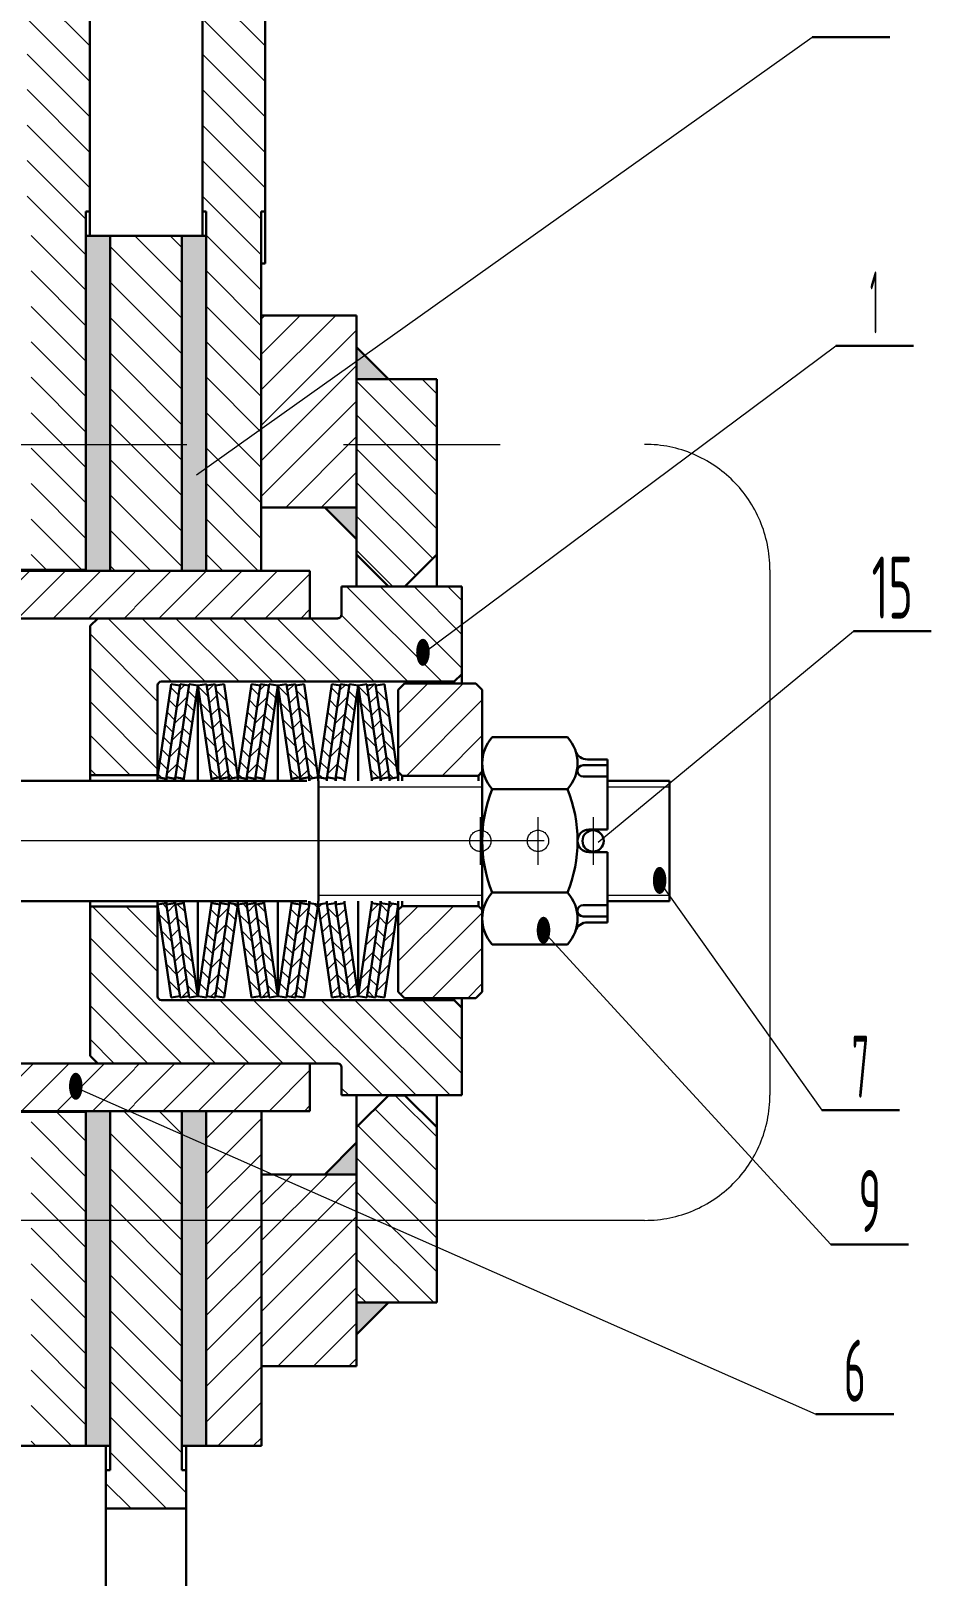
# Model space of a CAD drawing. Header units: millimetres. Extents: x 0 to 4200, y 0 to 2970.
# Drawn here: x 2392 to 2751, y 688 to 1304 of the extents above; entities that cross this region are included whole.
import ezdxf
from ezdxf.enums import TextEntityAlignment as Align

# ---------------------------------------------------------------- set-up
doc = ezdxf.new("R2010")
doc.units = ezdxf.units.MM
doc.header["$LTSCALE"] = 100
for name, pattern in [('F', [0.75, 0.5, -0.25]), ('G', [2, 1.25, -0.25, 0.25, -0.25]), ('K', [2.5, 1.25, -0.25, 0.25, -0.25, 0.25, -0.25])]:
    doc.linetypes.add(name, pattern=pattern)
doc.layers.get('0').update_dxf_attribs({"lineweight": 30})
for name, color, linetype, lineweight in [('01', 7, 'Continuous', 30), ('02', 1, 'Continuous', 13), ('04', 2, 'F', 13), ('05', 4, 'G', 13), ('07', 6, 'K', 13), ('11', 3, 'Continuous', 13)]:
    doc.layers.add(name, color=color, linetype=linetype, lineweight=lineweight)
doc.styles.get("Standard").update_dxf_attribs({"font": 'isocp', "width": 0.707, "bigfont": 'intecad.shx'})
pattern_1 = [(135, (-696.48, -285.123), (-7.071068, -7.071068), [])]
pattern_2 = [(45, (5257.906, 31.635), (7.071068, -7.071068), [])]
pattern_3 = [(225, (502.126, 1640.6468), (-2.828427, 2.828427), [])]
pattern_4 = [(315, (502.126, 1640.6468), (-2.828427, -2.828427), [])]
pattern_5 = [(45, (4478.978, 321.483), (2.828427, -2.828427), [])]
pattern_6 = [(135, (4478.978, 321.483), (2.828427, 2.828427), [])]
pattern_7 = [(315, (470.126, 1640.6468), (-2.828427, -2.828427), [])]
pattern_8 = [(225, (470.126, 1640.6468), (-2.828427, 2.828427), [])]
pattern_9 = [(45, (4446.978, 321.483), (2.828427, -2.828427), [])]
pattern_10 = [(135, (4446.978, 321.483), (2.828427, 2.828427), [])]
pattern_11 = [(225, (4510.978, 1640.6468), (2.828427, -2.828427), [])]
pattern_12 = [(315, (4510.978, 1640.6468), (2.828427, 2.828427), [])]
pattern_13 = [(135, (4510.978, 321.483), (2.828427, 2.828427), [])]
pattern_14 = [(45, (4510.978, 321.483), (2.828427, -2.828427), [])]
pattern_15 = [(45, (-2067.041, 321.483), (-7.071068, 7.071068), [])]

msp = doc.modelspace()

# ---------------------------------------------------------------- hatches: boundary and pattern name
at = {"layer": '01', "ltscale": 2.5}
h = msp.add_hatch(color=256, dxfattribs=at)
h.paths.add_polyline_path([(2413.93, 1139.21), (2423.63, 1139.21), (2423.63, 1222.36), (2413.93, 1222.36)])
h.paths.add_polyline_path([(2413.93, 1088.81), (2423.63, 1088.81), (2423.63, 1139.21), (2413.93, 1139.21)])
h = msp.add_hatch(color=256, dxfattribs=at)
h.paths.add_polyline_path([(2461.97, 1222.36), (2452.23, 1222.36), (2452.23, 1139.21), (2461.97, 1139.21)])
h.paths.add_polyline_path([(2461.97, 1139.21), (2452.23, 1139.21), (2452.23, 1088.81), (2461.97, 1088.81)])
h.paths.add_polyline_path([(2453.62, 1121.42), (2463.1, 1121.42), (2463.1, 1133.72), (2453.62, 1133.72)], flags=9)
for points in [[(2521.93, 1165.21), (2534.63, 1165.21), (2521.93, 1177.91)], [(2521.93, 1114.06), (2509.23, 1114.06), (2521.93, 1101.36)], [(2521.93, 848.06), (2509.23, 848.06), (2521.93, 860.76)], [(2534.63, 796.91), (2521.93, 796.91), (2521.93, 784.21)]]:
    msp.add_hatch(color=256, dxfattribs=at).paths.add_polyline_path(points)
h = msp.add_hatch(color=256, dxfattribs=at)
h.paths.add_polyline_path([(2423.63, 829.7), (2413.93, 829.7), (2413.93, 771.56), (2413.93, 739.76), (2423.63, 739.76)])
h.paths.add_polyline_path([(2423.63, 873.31), (2413.93, 873.31), (2413.93, 829.7), (2423.63, 829.7)])
h = msp.add_hatch(color=256, dxfattribs=at)
h.paths.add_polyline_path([(2461.97, 873.31), (2452.23, 873.31), (2452.23, 862.27), (2461.97, 857.58)])
h.paths.add_polyline_path([(2461.97, 857.58), (2452.23, 862.27), (2452.23, 829.7), (2461.97, 829.7)])
h.paths.add_polyline_path([(2461.97, 829.7), (2452.23, 829.7), (2452.23, 739.76), (2461.97, 739.76)])
at = {"layer": '02', "ltscale": 2.5}
h = msp.add_hatch(dxfattribs=at)
h.set_pattern_fill('_USER', color=256, scale=10, angle=135, style=0, pattern_type=0)
h.set_pattern_definition(pattern_1)
h.paths.add_polyline_path([(2390.5, 1232.02), (2392.07, 1232.02), (2392.07, 1089.14), (2413.93, 1089.14), (2413.93, 1232.02), (2415.5, 1232.02), (2415.5, 1590.79), (2390.5, 1590.79)])
h.paths.add_polyline_path([(2415.5, 1717.66), (2390.5, 1717.66), (2390.5, 1692.14), (2415.5, 1692.14)])
h = msp.add_hatch(dxfattribs=at)
h.set_pattern_fill('_USER', color=256, scale=10, angle=135, style=0, pattern_type=0)
h.set_pattern_definition([(135, (-626.48, -285.123), (-7.071068, -7.071068), [])])
h.paths.add_polyline_path([(2460.5, 1232.02), (2462.07, 1232.02), (2462.07, 1089.14), (2483.93, 1089.14), (2483.93, 1232.02), (2485.5, 1232.02), (2485.5, 1590.79), (2460.5, 1590.79)])
h.paths.add_polyline_path([(2485.5, 1717.66), (2460.5, 1717.66), (2460.5, 1692.14), (2485.5, 1692.14)])
h = msp.add_hatch(dxfattribs=at)
h.set_pattern_fill('_USER', color=256, scale=10, angle=135, style=0, pattern_type=0)
h.set_pattern_definition([(135, (-322.055, -24.336), (-7.071068, -7.071068), [])])
h.paths.add_polyline_path([(2452.23, 1222.36), (2423.63, 1222.36), (2423.63, 1089.14), (2452.23, 1089.14)])
h.paths.add_polyline_path([(2452.23, 872.99), (2423.63, 872.99), (2423.63, 730.06), (2421.93, 730.06), (2421.93, 714.76), (2453.93, 714.76), (2453.93, 730.06), (2452.23, 730.06)])
h.paths.add_polyline_path([(2453.93, 637.76), (2421.93, 637.76), (2421.93, 609.76), (2453.93, 609.76)])
h = msp.add_hatch(dxfattribs=at)
h.set_pattern_fill('_USER', color=256, scale=10, angle=135, style=0, pattern_type=0)
h.set_pattern_definition(pattern_2)
h.paths.add_polyline_path([(2483.93, 1114.06), (2521.93, 1114.06), (2521.93, 1190.56), (2483.93, 1190.56)])
at = {"layer": '02', "linetype": 'Continuous', "ltscale": 2.5}
h = msp.add_hatch(dxfattribs=at)
h.set_pattern_fill('LINE', color=1, scale=3, angle=45, style=0)
h.set_pattern_definition([(135, (3289.211, 329.776), (6.73519, 6.73519), [])])
h.paths.add_polyline_path([(2553.93, 1095.26), (2541.23, 1082.56), (2534.63, 1082.56), (2521.93, 1095.26), (2521.93, 1165.21), (2553.93, 1165.21)])
h.paths.add_polyline_path([(2553.93, 796.91), (2521.93, 796.91), (2521.93, 866.86), (2534.63, 879.56), (2541.23, 879.56), (2553.93, 866.86)])
at = {"layer": '02', "ltscale": 2.5}
h = msp.add_hatch(dxfattribs=at)
h.set_pattern_fill('_USER', color=256, scale=10, angle=45, style=0, pattern_type=0)
h.set_pattern_definition([(45, (-1131.91, -285.123), (-7.071068, 7.071068), [])])
h.paths.add_polyline_path([(2433.28, 1069.81), (2433.28, 1088.81), (2232.58, 1088.81), (2232.58, 1069.81)])
h.paths.add_polyline_path([(2433.28, 873.31), (2433.28, 892.31), (2232.58, 892.31), (2232.58, 873.31)])
h = msp.add_hatch(dxfattribs=at)
h.set_pattern_fill('_USER', color=256, scale=10, angle=45, style=0, pattern_type=0)
h.set_pattern_definition(pattern_15)
h.paths.add_polyline_path([(2503.32, 1069.81), (2503.32, 1088.81), (2433.28, 1088.81), (2433.28, 1069.81)])
at = {"layer": '02', "linetype": 'Continuous', "ltscale": 2.5}
h = msp.add_hatch(dxfattribs=at)
h.set_pattern_fill('LINE', color=1, scale=3, angle=45, style=0)
h.set_pattern_definition([(135, (2727.356, 657.548), (6.7352, 6.7352), [])])
h.paths.add_polyline_path([(2560.92, 917.56), (2563.96, 914.52), (2563.96, 879.59), (2515.96, 879.59), (2515.96, 890.79, 0.414214), (2514.43, 892.32), (2418.68, 892.32), (2415.63, 895.37), (2415.63, 954.88), (2442.55, 954.88), (2442.55, 919.09, 0.414214), (2444.08, 917.56)])
h.paths.add_polyline_path([(2515.96, 1071.34), (2515.96, 1082.54), (2563.96, 1082.54), (2563.96, 1047.61), (2560.92, 1044.56), (2444.08, 1044.56, 0.414214), (2442.55, 1043.04), (2442.55, 1007.25), (2415.63, 1007.25), (2415.63, 1066.76), (2418.68, 1069.81), (2514.43, 1069.81, 0.414214)])
at = {"layer": '02', "ltscale": 2.5}
h = msp.add_hatch(dxfattribs=at)
h.set_pattern_fill('_USER', color=256, scale=4, angle=45, style=0, pattern_type=0)
h.set_pattern_definition(pattern_10)
h.paths.add_polyline_path([(2451.48, 1042.99), (2448.03, 1043.57), (2442.55, 1006.44), (2446, 1005.86), (2446.09, 1006.44), (2446.09, 1006.44), (2446.09, 1006.44)])
h = msp.add_hatch(dxfattribs=at)
h.set_pattern_fill('_USER', color=256, scale=4, angle=135, style=0, pattern_type=0)
h.set_pattern_definition(pattern_9)
h.paths.add_polyline_path([(2455.01, 1042.99), (2451.56, 1043.57), (2446.09, 1006.44), (2449.54, 1005.86), (2449.63, 1006.44), (2449.63, 1006.44), (2449.63, 1006.44)])
h = msp.add_hatch(dxfattribs=at)
h.set_pattern_fill('_USER', color=256, scale=4, angle=45, style=0, pattern_type=0)
h.set_pattern_definition(pattern_10)
h.paths.add_polyline_path([(2458.55, 1042.99), (2455.1, 1043.57), (2449.63, 1006.44), (2453.08, 1005.86)])
h = msp.add_hatch(dxfattribs=at)
h.set_pattern_fill('_USER', color=256, scale=4, angle=45, style=0, pattern_type=0)
h.set_pattern_definition(pattern_10)
h.paths.add_polyline_path([(2458.55, 1042.99), (2462, 1043.57), (2467.48, 1006.44), (2464.03, 1005.86)])
h = msp.add_hatch(dxfattribs=at)
h.set_pattern_fill('_USER', color=256, scale=4, angle=135, style=0, pattern_type=0)
h.set_pattern_definition(pattern_9)
h.paths.add_polyline_path([(2462.09, 1042.99), (2465.54, 1043.57), (2471.01, 1006.44), (2467.56, 1005.86), (2467.48, 1006.44), (2467.48, 1006.44), (2467.48, 1006.44)])
h = msp.add_hatch(dxfattribs=at)
h.set_pattern_fill('_USER', color=256, scale=4, angle=45, style=0, pattern_type=0)
h.set_pattern_definition(pattern_10)
h.paths.add_polyline_path([(2465.63, 1042.99), (2469.08, 1043.57), (2474.55, 1006.44), (2471.1, 1005.86), (2471.02, 1006.44), (2471.02, 1006.44), (2471.01, 1006.44)])
h = msp.add_hatch(dxfattribs=at)
h.set_pattern_fill('_USER', color=256, scale=4, angle=45, style=0, pattern_type=0)
h.set_pattern_definition(pattern_6)
h.paths.add_polyline_path([(2483.48, 1042.99), (2480.03, 1043.57), (2474.55, 1006.44), (2478, 1005.86), (2478.09, 1006.44), (2478.09, 1006.44), (2478.09, 1006.44)])
h = msp.add_hatch(dxfattribs=at)
h.set_pattern_fill('_USER', color=256, scale=4, angle=135, style=0, pattern_type=0)
h.set_pattern_definition(pattern_5)
h.paths.add_polyline_path([(2487.01, 1042.99), (2483.56, 1043.57), (2478.09, 1006.44), (2481.54, 1005.86), (2481.63, 1006.44), (2481.63, 1006.44), (2481.63, 1006.44)])
h = msp.add_hatch(dxfattribs=at)
h.set_pattern_fill('_USER', color=256, scale=4, angle=45, style=0, pattern_type=0)
h.set_pattern_definition(pattern_6)
h.paths.add_polyline_path([(2490.55, 1042.99), (2487.1, 1043.57), (2481.63, 1006.44), (2485.08, 1005.86)])
h = msp.add_hatch(dxfattribs=at)
h.set_pattern_fill('_USER', color=256, scale=4, angle=45, style=0, pattern_type=0)
h.set_pattern_definition(pattern_6)
h.paths.add_polyline_path([(2490.55, 1042.99), (2494, 1043.57), (2499.48, 1006.44), (2496.03, 1005.86)])
h = msp.add_hatch(dxfattribs=at)
h.set_pattern_fill('_USER', color=256, scale=4, angle=135, style=0, pattern_type=0)
h.set_pattern_definition(pattern_5)
h.paths.add_polyline_path([(2494.09, 1042.99), (2497.54, 1043.57), (2503.01, 1006.44), (2499.56, 1005.86), (2499.48, 1006.44), (2499.48, 1006.44), (2499.48, 1006.44)])
h = msp.add_hatch(dxfattribs=at)
h.set_pattern_fill('_USER', color=256, scale=4, angle=45, style=0, pattern_type=0)
h.set_pattern_definition(pattern_6)
h.paths.add_polyline_path([(2497.63, 1042.99), (2501.08, 1043.57), (2506.55, 1006.44), (2503.1, 1005.86), (2503.02, 1006.44), (2503.02, 1006.44), (2503.01, 1006.44)])
h = msp.add_hatch(dxfattribs=at)
h.set_pattern_fill('_USER', color=256, scale=4, angle=45, style=0, pattern_type=0)
h.set_pattern_definition(pattern_13)
h.paths.add_polyline_path([(2515.48, 1042.99), (2512.03, 1043.57), (2506.55, 1006.44), (2510, 1005.86), (2510.09, 1006.44), (2510.09, 1006.44), (2510.09, 1006.44)])
h = msp.add_hatch(dxfattribs=at)
h.set_pattern_fill('_USER', color=256, scale=4, angle=135, style=0, pattern_type=0)
h.set_pattern_definition(pattern_14)
h.paths.add_polyline_path([(2519.01, 1042.99), (2515.56, 1043.57), (2510.09, 1006.44), (2513.54, 1005.86), (2513.63, 1006.44), (2513.63, 1006.44), (2513.63, 1006.44)])
h = msp.add_hatch(dxfattribs=at)
h.set_pattern_fill('_USER', color=256, scale=4, angle=45, style=0, pattern_type=0)
h.set_pattern_definition(pattern_13)
h.paths.add_polyline_path([(2522.55, 1042.99), (2519.1, 1043.57), (2513.63, 1006.44), (2517.08, 1005.86)])
h = msp.add_hatch(dxfattribs=at)
h.set_pattern_fill('_USER', color=256, scale=4, angle=45, style=0, pattern_type=0)
h.set_pattern_definition(pattern_13)
h.paths.add_polyline_path([(2522.55, 1042.99), (2526, 1043.57), (2531.48, 1006.44), (2528.03, 1005.86)])
h = msp.add_hatch(dxfattribs=at)
h.set_pattern_fill('_USER', color=256, scale=4, angle=135, style=0, pattern_type=0)
h.set_pattern_definition(pattern_14)
h.paths.add_polyline_path([(2526.09, 1042.99), (2529.54, 1043.57), (2535.01, 1006.44), (2531.56, 1005.86), (2531.48, 1006.44), (2531.48, 1006.44), (2531.48, 1006.44)])
h = msp.add_hatch(dxfattribs=at)
h.set_pattern_fill('_USER', color=256, scale=4, angle=45, style=0, pattern_type=0)
h.set_pattern_definition(pattern_13)
h.paths.add_polyline_path([(2529.63, 1042.99), (2533.08, 1043.57), (2538.55, 1006.44), (2535.1, 1005.86), (2535.02, 1006.44), (2535.02, 1006.44), (2535.01, 1006.44)])
h = msp.add_hatch(dxfattribs=at)
h.set_pattern_fill('_USER', color=256, scale=10, angle=45, style=0, pattern_type=0)
h.set_pattern_definition([(45, (14.905, 247.869), (-7.071068, 7.071068), [])])
h.paths.add_polyline_path([(2570.55, 1007.06), (2572.05, 1008.56), (2572.05, 1041.31), (2569.55, 1043.81), (2541.05, 1043.81), (2538.55, 1041.31), (2538.55, 1008.56), (2540.05, 1007.06)])
h.paths.add_polyline_path([(2572.05, 953.56), (2570.55, 955.06), (2540.05, 955.06), (2538.55, 953.56), (2538.55, 920.81), (2541.05, 918.31), (2569.55, 918.31), (2572.05, 920.81)])
h = msp.add_hatch(dxfattribs=at)
h.set_pattern_fill('_USER', color=256, scale=4, angle=45, style=0, pattern_type=0)
h.set_pattern_definition(pattern_7)
h.paths.add_polyline_path([(2451.48, 919.14), (2448.03, 918.56), (2442.55, 955.69), (2446, 956.26), (2446.09, 955.69), (2446.09, 955.69), (2446.09, 955.69)])
h = msp.add_hatch(dxfattribs=at)
h.set_pattern_fill('_USER', color=256, scale=4, angle=135, style=0, pattern_type=0)
h.set_pattern_definition(pattern_8)
h.paths.add_polyline_path([(2455.01, 919.14), (2451.56, 918.56), (2446.09, 955.69), (2449.54, 956.26), (2449.63, 955.69), (2449.63, 955.69), (2449.63, 955.69)])
h = msp.add_hatch(dxfattribs=at)
h.set_pattern_fill('_USER', color=256, scale=4, angle=45, style=0, pattern_type=0)
h.set_pattern_definition(pattern_7)
h.paths.add_polyline_path([(2458.55, 919.14), (2455.1, 918.56), (2449.63, 955.69), (2453.08, 956.26)])
h = msp.add_hatch(dxfattribs=at)
h.set_pattern_fill('_USER', color=256, scale=4, angle=45, style=0, pattern_type=0)
h.set_pattern_definition(pattern_7)
h.paths.add_polyline_path([(2458.55, 919.14), (2462, 918.56), (2467.48, 955.69), (2464.03, 956.26)])
h = msp.add_hatch(dxfattribs=at)
h.set_pattern_fill('_USER', color=256, scale=4, angle=135, style=0, pattern_type=0)
h.set_pattern_definition(pattern_8)
h.paths.add_polyline_path([(2462.09, 919.14), (2465.54, 918.56), (2471.01, 955.69), (2467.56, 956.26), (2467.48, 955.69), (2467.48, 955.69), (2467.48, 955.69)])
h = msp.add_hatch(dxfattribs=at)
h.set_pattern_fill('_USER', color=256, scale=4, angle=45, style=0, pattern_type=0)
h.set_pattern_definition(pattern_7)
h.paths.add_polyline_path([(2465.63, 919.14), (2469.08, 918.56), (2474.55, 955.69), (2471.1, 956.26), (2471.02, 955.69), (2471.02, 955.69), (2471.01, 955.69)])
h = msp.add_hatch(dxfattribs=at)
h.set_pattern_fill('_USER', color=256, scale=4, angle=45, style=0, pattern_type=0)
h.set_pattern_definition(pattern_4)
h.paths.add_polyline_path([(2483.48, 919.14), (2480.03, 918.56), (2474.55, 955.69), (2478, 956.26), (2478.09, 955.69), (2478.09, 955.69), (2478.09, 955.69)])
h = msp.add_hatch(dxfattribs=at)
h.set_pattern_fill('_USER', color=256, scale=4, angle=135, style=0, pattern_type=0)
h.set_pattern_definition(pattern_3)
h.paths.add_polyline_path([(2487.01, 919.14), (2483.56, 918.56), (2478.09, 955.69), (2481.54, 956.26), (2481.63, 955.69), (2481.63, 955.69), (2481.63, 955.69)])
h = msp.add_hatch(dxfattribs=at)
h.set_pattern_fill('_USER', color=256, scale=4, angle=45, style=0, pattern_type=0)
h.set_pattern_definition(pattern_4)
h.paths.add_polyline_path([(2490.55, 919.14), (2487.1, 918.56), (2481.63, 955.69), (2485.08, 956.26)])
h = msp.add_hatch(dxfattribs=at)
h.set_pattern_fill('_USER', color=256, scale=4, angle=45, style=0, pattern_type=0)
h.set_pattern_definition(pattern_4)
h.paths.add_polyline_path([(2490.55, 919.14), (2494, 918.56), (2499.48, 955.69), (2496.03, 956.26)])
h = msp.add_hatch(dxfattribs=at)
h.set_pattern_fill('_USER', color=256, scale=4, angle=135, style=0, pattern_type=0)
h.set_pattern_definition(pattern_3)
h.paths.add_polyline_path([(2494.09, 919.14), (2497.54, 918.56), (2503.01, 955.69), (2499.56, 956.26), (2499.48, 955.69), (2499.48, 955.69), (2499.48, 955.69)])
h = msp.add_hatch(dxfattribs=at)
h.set_pattern_fill('_USER', color=256, scale=4, angle=45, style=0, pattern_type=0)
h.set_pattern_definition(pattern_4)
h.paths.add_polyline_path([(2497.63, 919.14), (2501.08, 918.56), (2506.55, 955.69), (2503.1, 956.26), (2503.02, 955.69), (2503.02, 955.69), (2503.01, 955.69)])
h = msp.add_hatch(dxfattribs=at)
h.set_pattern_fill('_USER', color=256, scale=4, angle=45, style=0, pattern_type=0)
h.set_pattern_definition(pattern_11)
h.paths.add_polyline_path([(2515.48, 919.14), (2512.03, 918.56), (2506.55, 955.69), (2510, 956.26), (2510.09, 955.69), (2510.09, 955.69), (2510.09, 955.69)])
h = msp.add_hatch(dxfattribs=at)
h.set_pattern_fill('_USER', color=256, scale=4, angle=135, style=0, pattern_type=0)
h.set_pattern_definition(pattern_12)
h.paths.add_polyline_path([(2519.01, 919.14), (2515.56, 918.56), (2510.09, 955.69), (2513.54, 956.26), (2513.63, 955.69), (2513.63, 955.69), (2513.63, 955.69)])
h = msp.add_hatch(dxfattribs=at)
h.set_pattern_fill('_USER', color=256, scale=4, angle=45, style=0, pattern_type=0)
h.set_pattern_definition(pattern_11)
h.paths.add_polyline_path([(2522.55, 919.14), (2519.1, 918.56), (2513.63, 955.69), (2517.08, 956.26)])
h = msp.add_hatch(dxfattribs=at)
h.set_pattern_fill('_USER', color=256, scale=4, angle=45, style=0, pattern_type=0)
h.set_pattern_definition(pattern_11)
h.paths.add_polyline_path([(2522.55, 919.14), (2526, 918.56), (2531.48, 955.69), (2528.03, 956.26)])
h = msp.add_hatch(dxfattribs=at)
h.set_pattern_fill('_USER', color=256, scale=4, angle=135, style=0, pattern_type=0)
h.set_pattern_definition(pattern_12)
h.paths.add_polyline_path([(2526.09, 919.14), (2529.54, 918.56), (2535.01, 955.69), (2531.56, 956.26), (2531.48, 955.69), (2531.48, 955.69), (2531.48, 955.69)])
h = msp.add_hatch(dxfattribs=at)
h.set_pattern_fill('_USER', color=256, scale=4, angle=45, style=0, pattern_type=0)
h.set_pattern_definition(pattern_11)
h.paths.add_polyline_path([(2529.63, 919.14), (2533.08, 918.56), (2538.55, 955.69), (2535.1, 956.26), (2535.02, 955.69), (2535.02, 955.69), (2535.01, 955.69)])
h = msp.add_hatch(dxfattribs=at)
h.set_pattern_fill('_USER', color=256, scale=10, angle=45, style=0, pattern_type=0)
h.set_pattern_definition(pattern_15)
h.paths.add_polyline_path([(2503.32, 892.32), (2503.32, 873.31), (2433.28, 873.31), (2433.28, 892.32)])
h = msp.add_hatch(dxfattribs=at)
h.set_pattern_fill('_USER', color=256, scale=10, angle=135, style=0, pattern_type=0)
h.set_pattern_definition(pattern_1)
h.paths.add_polyline_path([(2413.93, 872.99), (2392.07, 872.99), (2392.07, 739.76), (2413.93, 739.76)])
h = msp.add_hatch(dxfattribs=at)
h.set_pattern_fill('_USER', color=256, scale=10, angle=45, style=0, pattern_type=0)
h.set_pattern_definition(pattern_15)
h.paths.add_polyline_path([(2461.97, 872.99), (2483.97, 872.99), (2483.97, 739.76), (2461.97, 739.76)])
h = msp.add_hatch(dxfattribs=at)
h.set_pattern_fill('_USER', color=256, scale=10, angle=135, style=0, pattern_type=0)
h.set_pattern_definition(pattern_2)
h.paths.add_polyline_path([(2483.93, 771.56), (2521.93, 771.56), (2521.93, 848.06), (2483.93, 848.06)])

# ---------------------------------------------------------------- linework, layer by layer
at = {"ltscale": 2.5}
for p, q in [((2703.63, 1301.58), (2734.63, 1301.58)), ((2713.03, 1178.45), (2744.03, 1178.45)), ((2720.1, 1064.72), (2751.1, 1064.72)), ((2707.49, 873.64), (2738.49, 873.64)), ((2711.13, 820.05), (2742.13, 820.05)), ((2705.18, 752.37), (2736.18, 752.37))]:
    msp.add_line(p, q, dxfattribs=at)
at = {"layer": '01', "color": 7, "linetype": 'Continuous', "ltscale": 2.5}
for p, q in [((2415.5, 1603.46), (2415.5, 1222.36)), ((2460.5, 1603.46), (2460.5, 1222.36)), ((2485.5, 1603.46), (2485.5, 1211.37)), ((2413.93, 1232.02), (2413.93, 1088.81)), ((2413.93, 1232.02), (2415.5, 1232.02)), ((2460.5, 1232.02), (2461.97, 1232.02)), ((2461.97, 1232.02), (2461.97, 1088.81)), ((2483.93, 1232.02), (2483.93, 1088.81)), ((2521.93, 1095.26), (2534.63, 1082.56)), ((2553.93, 1095.26), (2541.23, 1082.56)), ((2563.96, 1082.54), (2515.96, 1082.54)), ((2515.96, 1082.54), (2515.96, 1071.34)), ((2541.23, 1082.56), (2534.63, 1082.56)), ((2563.96, 1043.81), (2563.96, 1082.54)), ((2418.68, 1069.81), (2415.63, 1066.76)), ((2415.63, 1005.06), (2415.63, 1066.76)), ((2514.43, 1069.81), (2418.68, 1069.81)), ((2442.55, 1043.04), (2442.55, 1005.06)), ((2560.92, 1044.56), (2444.08, 1044.56)), ((2563.96, 1047.61), (2560.92, 1044.56)), ((2442.55, 1007.25), (2415.63, 1007.25)), ((2415.63, 895.37), (2415.63, 957.06)), ((2442.55, 957.06), (2442.55, 919.09)), ((2442.55, 954.88), (2415.63, 954.88)), ((2563.96, 879.59), (2563.96, 918.31)), ((2560.92, 917.56), (2444.08, 917.56)), ((2418.68, 892.32), (2415.63, 895.37)), ((2514.43, 892.32), (2418.68, 892.32)), ((2515.96, 879.59), (2515.96, 890.79)), ((2563.96, 879.59), (2515.96, 879.59)), ((2521.93, 866.86), (2534.63, 879.56)), ((2541.23, 879.56), (2534.63, 879.56)), ((2553.93, 866.86), (2541.23, 879.56)), ((2252, 872.99), (2413.93, 872.99)), ((2413.93, 873.31), (2413.93, 739.76)), ((2382.23, 739.76), (2423.63, 739.76)), ((2483.97, 739.76), (2452.27, 739.76))]:
    msp.add_line(p, q, dxfattribs=at)
at = {"layer": '01', "ltscale": 2.5}
for p, q in [((2483.93, 1232.02), (2485.5, 1232.02)), ((2413.93, 1222.36), (2461.97, 1222.36)), ((2423.63, 1088.81), (2423.63, 1222.36)), ((2452.23, 1088.81), (2452.23, 1222.36)), ((2483.93, 1211.37), (2485.5, 1211.37)), ((2413.93, 1190.56), (2413.93, 1088.81)), ((2521.93, 1190.56), (2483.93, 1190.56)), ((2521.93, 1190.56), (2521.93, 1082.54)), ((2521.93, 1177.91), (2534.63, 1165.21)), ((2521.93, 1082.54), (2521.93, 1165.21)), ((2553.93, 1165.21), (2521.93, 1165.21)), ((2553.93, 1165.21), (2553.93, 1082.54)), ((2521.93, 1114.06), (2483.93, 1114.06)), ((2521.93, 1101.36), (2509.23, 1114.06)), ((2232.58, 1088.81), (2503.32, 1088.81)), ((2252, 1089.14), (2413.93, 1089.14)), ((2503.32, 1088.81), (2503.32, 1069.81)), ((2534.63, 1082.56), (2534.63, 1082.54)), ((2541.23, 1082.56), (2541.23, 1082.54)), ((2232.58, 1069.81), (2433.28, 1069.81)), ((2448.03, 1043.57), (2442.55, 1006.44)), ((2451.56, 1043.57), (2446, 1005.86)), ((2448.03, 1043.57), (2451.48, 1042.99)), ((2455.1, 1043.57), (2449.54, 1005.86)), ((2451.56, 1043.57), (2455.02, 1042.99)), ((2458.55, 1042.99), (2453.08, 1005.86)), ((2455.1, 1043.57), (2458.55, 1042.99)), ((2462, 1043.57), (2458.55, 1042.99)), ((2458.55, 1042.99), (2464.03, 1005.86)), ((2458.55, 1042.99), (2458.55, 1005.06)), ((2462, 1043.57), (2467.56, 1005.86)), ((2465.54, 1043.57), (2462.09, 1042.99)), ((2465.54, 1043.57), (2471.1, 1005.86)), ((2469.08, 1043.57), (2465.63, 1042.99)), ((2469.08, 1043.57), (2474.55, 1006.44)), ((2480.03, 1043.57), (2474.55, 1006.44)), ((2483.56, 1043.57), (2478, 1005.86)), ((2480.03, 1043.57), (2483.48, 1042.99)), ((2487.1, 1043.57), (2481.54, 1005.86)), ((2483.56, 1043.57), (2487.02, 1042.99)), ((2490.55, 1042.99), (2485.08, 1005.86)), ((2487.1, 1043.57), (2490.55, 1042.99)), ((2494, 1043.57), (2490.55, 1042.99)), ((2490.55, 1042.99), (2496.03, 1005.86)), ((2490.55, 1042.99), (2490.55, 1005.06)), ((2494, 1043.57), (2499.56, 1005.86)), ((2497.54, 1043.57), (2494.09, 1042.99)), ((2497.54, 1043.57), (2503.1, 1005.86)), ((2501.08, 1043.57), (2497.63, 1042.99)), ((2501.08, 1043.57), (2506.55, 1006.44)), ((2512.03, 1043.57), (2506.55, 1006.44)), ((2515.56, 1043.57), (2510, 1005.86)), ((2512.03, 1043.57), (2515.48, 1042.99)), ((2519.1, 1043.57), (2513.54, 1005.86)), ((2515.56, 1043.57), (2519.02, 1042.99)), ((2522.55, 1042.99), (2517.08, 1005.86)), ((2519.1, 1043.57), (2522.55, 1042.99)), ((2526, 1043.57), (2522.55, 1042.99)), ((2522.55, 1042.99), (2528.03, 1005.86)), ((2522.55, 1042.99), (2522.55, 1005.06)), ((2526, 1043.57), (2531.56, 1005.86)), ((2529.54, 1043.57), (2526.09, 1042.99)), ((2529.54, 1043.57), (2535.1, 1005.86)), ((2533.08, 1043.57), (2529.63, 1042.99)), ((2533.08, 1043.57), (2538.55, 1006.44)), ((2541.05, 1043.81), (2538.55, 1041.31)), ((2569.55, 1043.81), (2541.05, 1043.81)), ((2560.92, 1043.81), (2560.92, 1044.56)), ((2569.55, 1043.81), (2572.05, 1041.31)), ((2538.55, 1041.31), (2538.55, 1005.06)), ((2572.05, 1041.31), (2572.05, 920.81)), ((2606.07, 1022.36), (2576.04, 1022.36)), ((2612.3, 1011.19), (2622.05, 1011.19)), ((2613.98, 1013.56), (2622.05, 1013.56)), ((2622.05, 1013.56), (2622.05, 985.56)), ((2163.8, 1005.06), (2502.05, 1005.06)), ((2442.55, 1006.44), (2442.55, 1005.06)), ((2446, 1005.86), (2442.55, 1006.44)), ((2446, 1005.86), (2446, 1005.06)), ((2446.09, 1006.44), (2446.09, 1005.06)), ((2449.54, 1005.86), (2446.09, 1006.44)), ((2449.54, 1005.86), (2449.54, 1005.06)), ((2453.08, 1005.86), (2449.63, 1006.44)), ((2449.63, 1006.44), (2449.63, 1005.06)), ((2453.08, 1005.86), (2453.08, 1005.06)), ((2464.03, 1005.86), (2467.48, 1006.44)), ((2464.03, 1005.86), (2464.03, 1005.06)), ((2467.48, 1006.44), (2467.48, 1005.06)), ((2467.56, 1005.86), (2471.02, 1006.44)), ((2467.56, 1005.86), (2467.56, 1005.06)), ((2471.02, 1006.44), (2471.02, 1005.06)), ((2471.1, 1005.86), (2474.55, 1006.44)), ((2471.1, 1005.86), (2471.1, 1005.06)), ((2474.55, 1006.44), (2474.55, 1005.06)), ((2478, 1005.86), (2474.55, 1006.44)), ((2474.55, 1006.44), (2474.55, 1005.06)), ((2478, 1005.86), (2478, 1005.06)), ((2478.09, 1006.44), (2478.09, 1005.06)), ((2481.54, 1005.86), (2478.09, 1006.44)), ((2481.54, 1005.86), (2481.54, 1005.06)), ((2485.08, 1005.86), (2481.63, 1006.44)), ((2481.63, 1006.44), (2481.63, 1005.06)), ((2485.08, 1005.86), (2485.08, 1005.06)), ((2496.03, 1005.86), (2499.48, 1006.44)), ((2496.03, 1005.86), (2496.03, 1005.06)), ((2499.48, 1006.44), (2499.48, 1005.06)), ((2499.56, 1005.86), (2503.02, 1006.44)), ((2499.56, 1005.86), (2499.56, 1005.06)), ((2503.02, 1006.44), (2503.02, 1005.06)), ((2503.1, 1005.86), (2506.55, 1006.44)), ((2503.1, 1005.86), (2503.1, 1005.06)), ((2506.55, 1006.44), (2506.55, 1005.06)), ((2510, 1005.86), (2506.55, 1006.44)), ((2506.55, 1006.44), (2506.55, 1005.06)), ((2506.79, 957.06), (2506.79, 1005.06)), ((2510, 1005.86), (2510, 1005.06)), ((2510.09, 1006.44), (2510.09, 1005.06)), ((2513.54, 1005.86), (2510.09, 1006.44)), ((2513.54, 1005.86), (2513.54, 1005.06)), ((2517.08, 1005.86), (2513.63, 1006.44)), ((2513.63, 1006.44), (2513.63, 1005.06)), ((2517.08, 1005.86), (2517.08, 1005.06)), ((2528.03, 1005.86), (2531.48, 1006.44)), ((2528.03, 1005.86), (2528.03, 1005.06)), ((2531.48, 1006.44), (2531.48, 1005.06)), ((2531.56, 1005.86), (2535.02, 1006.44)), ((2531.56, 1005.86), (2531.56, 1005.06)), ((2535.02, 1006.44), (2535.02, 1005.06)), ((2535.1, 1005.86), (2538.55, 1006.44)), ((2535.1, 1005.86), (2535.1, 1005.06)), ((2540.05, 1007.06), (2538.55, 1008.56)), ((2538.55, 1006.44), (2538.55, 1005.06)), ((2570.55, 1007.06), (2540.05, 1007.06)), ((2540.05, 1007.06), (2540.05, 1005.06)), ((2570.55, 1007.06), (2572.05, 1008.56)), ((2570.55, 1005.06), (2570.55, 1007.06)), ((2612.3, 1006.69), (2622.05, 1006.69)), ((2622.05, 1005.06), (2646.79, 1005.06)), ((2646.79, 1005.06), (2646.79, 957.06)), ((2576.04, 1001.71), (2606.07, 1001.71)), ((2506.79, 957.06), (2506.79, 981.06)), ((2622.05, 985.56), (2614.55, 985.56)), ((2622.05, 976.56), (2614.55, 976.56)), ((2622.05, 976.56), (2622.05, 948.56)), ((2163.8, 957.06), (2502.05, 957.06)), ((2442.55, 955.69), (2442.55, 957.06)), ((2446, 956.26), (2442.55, 955.69)), ((2448.03, 918.56), (2442.55, 955.69)), ((2446, 956.26), (2446, 957.06)), ((2451.56, 918.56), (2446, 956.26)), ((2446.09, 955.69), (2446.09, 957.06)), ((2449.54, 956.26), (2446.09, 955.69)), ((2449.54, 956.26), (2449.54, 957.06)), ((2455.1, 918.56), (2449.54, 956.26)), ((2449.63, 955.69), (2449.63, 957.06)), ((2453.08, 956.26), (2449.63, 955.69)), ((2453.08, 956.26), (2453.08, 957.06)), ((2458.55, 919.14), (2453.08, 956.26)), ((2458.55, 919.14), (2458.55, 957.06)), ((2458.55, 919.14), (2464.03, 956.26)), ((2462, 918.56), (2467.56, 956.26)), ((2464.03, 956.26), (2464.03, 957.06)), ((2464.03, 956.26), (2467.48, 955.69)), ((2465.54, 918.56), (2471.1, 956.26)), ((2467.48, 955.69), (2467.48, 957.06)), ((2467.56, 956.26), (2467.56, 957.06)), ((2467.56, 956.26), (2471.02, 955.69)), ((2469.08, 918.56), (2474.55, 955.69)), ((2471.02, 955.69), (2471.02, 957.06)), ((2471.1, 956.26), (2471.1, 957.06)), ((2471.1, 956.26), (2474.55, 955.69)), ((2474.55, 955.69), (2474.55, 957.06)), ((2474.55, 955.69), (2474.55, 957.06)), ((2478, 956.26), (2474.55, 955.69)), ((2480.03, 918.56), (2474.55, 955.69)), ((2478, 956.26), (2478, 957.06)), ((2483.56, 918.56), (2478, 956.26)), ((2478.09, 955.69), (2478.09, 957.06)), ((2481.54, 956.26), (2478.09, 955.69)), ((2481.54, 956.26), (2481.54, 957.06)), ((2487.1, 918.56), (2481.54, 956.26)), ((2481.63, 955.69), (2481.63, 957.06)), ((2485.08, 956.26), (2481.63, 955.69)), ((2485.08, 956.26), (2485.08, 957.06)), ((2490.55, 919.14), (2485.08, 956.26)), ((2490.55, 919.14), (2490.55, 957.06)), ((2490.55, 919.14), (2496.03, 956.26)), ((2494, 918.56), (2499.56, 956.26)), ((2496.03, 956.26), (2496.03, 957.06)), ((2496.03, 956.26), (2499.48, 955.69)), ((2497.54, 918.56), (2503.1, 956.26)), ((2499.48, 955.69), (2499.48, 957.06)), ((2499.56, 956.26), (2499.56, 957.06)), ((2499.56, 956.26), (2503.02, 955.69)), ((2501.08, 918.56), (2506.55, 955.69)), ((2503.02, 955.69), (2503.02, 957.06)), ((2503.1, 956.26), (2503.1, 957.06)), ((2503.1, 956.26), (2506.55, 955.69)), ((2506.55, 955.69), (2506.55, 957.06)), ((2506.55, 955.69), (2506.55, 957.06)), ((2510, 956.26), (2506.55, 955.69)), ((2512.03, 918.56), (2506.55, 955.69)), ((2510, 956.26), (2510, 957.06)), ((2515.56, 918.56), (2510, 956.26)), ((2510.09, 955.69), (2510.09, 957.06)), ((2513.54, 956.26), (2510.09, 955.69)), ((2513.54, 956.26), (2513.54, 957.06)), ((2519.1, 918.56), (2513.54, 956.26)), ((2513.63, 955.69), (2513.63, 957.06)), ((2517.08, 956.26), (2513.63, 955.69)), ((2517.08, 956.26), (2517.08, 957.06)), ((2522.55, 919.14), (2517.08, 956.26)), ((2522.55, 919.14), (2522.55, 957.06)), ((2522.55, 919.14), (2528.03, 956.26)), ((2526, 918.56), (2531.56, 956.26)), ((2528.03, 956.26), (2528.03, 957.06)), ((2528.03, 956.26), (2531.48, 955.69)), ((2529.54, 918.56), (2535.1, 956.26)), ((2531.48, 955.69), (2531.48, 957.06)), ((2531.56, 956.26), (2531.56, 957.06)), ((2531.56, 956.26), (2535.02, 955.69)), ((2533.08, 918.56), (2538.55, 955.69)), ((2535.02, 955.69), (2535.02, 957.06)), ((2535.1, 956.26), (2535.1, 957.06)), ((2535.1, 956.26), (2538.55, 955.69)), ((2538.55, 957.06), (2538.55, 920.81)), ((2538.55, 955.69), (2538.55, 957.06)), ((2540.05, 957.06), (2540.05, 955.06)), ((2570.55, 955.06), (2570.55, 957.06)), ((2576.04, 960.41), (2606.07, 960.41)), ((2612.3, 955.44), (2622.05, 955.44)), ((2622.05, 957.06), (2646.79, 957.06)), ((2540.05, 955.06), (2538.55, 953.56)), ((2570.55, 955.06), (2540.05, 955.06)), ((2570.55, 955.06), (2572.05, 953.56)), ((2612.3, 950.94), (2622.05, 950.94)), ((2613.98, 948.56), (2622.05, 948.56)), ((2606.07, 939.76), (2576.04, 939.76)), ((2448.03, 918.56), (2451.48, 919.14)), ((2451.56, 918.56), (2455.02, 919.14)), ((2455.1, 918.56), (2458.55, 919.14)), ((2462, 918.56), (2458.55, 919.14)), ((2465.54, 918.56), (2462.09, 919.14)), ((2469.08, 918.56), (2465.63, 919.14)), ((2480.03, 918.56), (2483.48, 919.14)), ((2483.56, 918.56), (2487.02, 919.14)), ((2487.1, 918.56), (2490.55, 919.14)), ((2494, 918.56), (2490.55, 919.14)), ((2497.54, 918.56), (2494.09, 919.14)), ((2501.08, 918.56), (2497.63, 919.14)), ((2512.03, 918.56), (2515.48, 919.14)), ((2515.56, 918.56), (2519.02, 919.14)), ((2519.1, 918.56), (2522.55, 919.14)), ((2526, 918.56), (2522.55, 919.14)), ((2529.54, 918.56), (2526.09, 919.14)), ((2533.08, 918.56), (2529.63, 919.14)), ((2541.05, 918.31), (2538.55, 920.81)), ((2569.55, 918.31), (2541.05, 918.31)), ((2560.92, 917.56), (2560.92, 918.31)), ((2569.55, 918.31), (2572.05, 920.81)), ((2563.96, 914.52), (2560.92, 917.56)), ((2232.58, 892.31), (2433.28, 892.31)), ((2503.32, 873.31), (2503.32, 892.31)), ((2521.93, 796.91), (2521.93, 879.59)), ((2521.93, 879.59), (2521.93, 771.56)), ((2534.63, 879.56), (2534.63, 879.59)), ((2553.93, 879.59), (2553.93, 796.91)), ((2232.58, 873.31), (2503.32, 873.31)), ((2413.93, 873.31), (2413.93, 771.56)), ((2423.63, 873.31), (2423.63, 730.06)), ((2452.23, 873.31), (2452.23, 730.06)), ((2461.97, 739.76), (2461.97, 873.31)), ((2483.97, 739.76), (2483.97, 873.31)), ((2521.93, 860.76), (2509.23, 848.06)), ((2521.93, 848.06), (2483.93, 848.06)), ((2553.93, 796.91), (2521.93, 796.91)), ((2521.93, 784.21), (2534.63, 796.91)), ((2521.93, 771.56), (2483.93, 771.56)), ((2421.93, 739.76), (2421.93, 609.76)), ((2453.93, 739.76), (2453.93, 609.76)), ((2421.93, 730.06), (2423.63, 730.06)), ((2452.23, 730.06), (2453.93, 730.06)), ((2421.93, 714.76), (2453.93, 714.76))]:
    msp.add_line(p, q, dxfattribs=at)
msp.add_circle((2616.28, 981.06), 4.25, dxfattribs=at)
at = {"layer": '01', "color": 7, "linetype": 'Continuous', "ltscale": 2.5}
for centre, start, end in [((2514.43, 1071.34), 270, 0), ((2444.08, 1043.04), 90, 180), ((2444.08, 919.09), 180, 270), ((2514.43, 890.79), 0, 90)]:
    msp.add_arc(centre, 1.52, start, end, dxfattribs=at)
at = {"layer": '01', "ltscale": 2.5}
for centre, radius, start, end in [((2587.42, 1012.04), 15.37, 137.78075, 222.21925), ((2594.69, 1012.04), 15.37, 317.78075, 42.21925), ((2613.98, 1018.56), 5, 198.68701, 270), ((2612.3, 1008.94), 2.25, 90, 270), ((2627.53, 981.06), 55.48, 158.14909, 201.85091), ((2554.57, 981.06), 55.48, 338.14909, 21.85091), ((2614.55, 981.06), 4.5, 90, 270), ((2587.42, 950.09), 15.37, 137.78075, 222.21925), ((2594.69, 950.09), 15.37, 317.78075, 42.21925), ((2612.3, 953.19), 2.25, 90, 270), ((2613.98, 943.56), 5, 90, 161.31299)]:
    msp.add_arc(centre, radius, start, end, dxfattribs=at)
at = {"layer": '02', "ltscale": 2.5}
for p, q in [((2458.05, 1127.1), (2703.63, 1301.58)), ((2548.39, 1055.74), (2713.03, 1178.45)), ((2618.23, 980.52), (2720.1, 1064.72)), ((2506.79, 1002.66), (2572.05, 1002.66)), ((2622.05, 1002.66), (2646.79, 1002.66)), ((2642.81, 964.77), (2707.49, 873.64)), ((2506.79, 959.46), (2572.05, 959.46)), ((2622.05, 959.46), (2646.79, 959.46)), ((2596.49, 944.89), (2711.13, 820.05)), ((2409.93, 882.67), (2705.18, 752.37))]:
    msp.add_line(p, q, dxfattribs=at)
at = {"layer": '04', "ltscale": 2.5}
for centre in [(2571.28, 981.06), (2594.28, 981.06)]:
    msp.add_circle(centre, 4.25, dxfattribs=at)
at = {"layer": '05', "ltscale": 2.5}
for p, q in [((2571.28, 990.58), (2571.28, 971.55)), ((2594.28, 990.58), (2594.28, 971.55)), ((2616.28, 990.58), (2616.28, 971.55)), ((2596.79, 981.06), (2089.79, 981.06))]:
    msp.add_line(p, q, dxfattribs=at)
at = {"layer": '07', "ltscale": 2.5}
for p, q in [((2141.71, 1139.21), (2636.81, 1139.21)), ((2686.81, 1089.21), (2686.81, 879.7)), ((2636.81, 829.7), (2141.71, 829.7))]:
    msp.add_line(p, q, dxfattribs=at)
for centre, start, end in [((2636.81, 1089.21), 0, 90), ((2636.81, 879.7), 270, 0)]:
    msp.add_arc(centre, 50, start, end, dxfattribs=at)

# ---------------------------------------------------------------- texts
at = {"layer": '02', "ltscale": 2.5, "width": 0.605172}
for p, p2 in [((2545.39, 1050.74), (2551.39, 1050.74)), ((2639.81, 959.77), (2645.81, 959.77)), ((2593.49, 939.89), (2599.49, 939.89)), ((2406.93, 877.67), (2412.93, 877.67))]:
    msp.add_text('\\M+5A1F1', height=10, dxfattribs=at).set_placement(p, p2, align=Align.FIT)
at = {"layer": '11', "ltscale": 2.5}
for s, height, width, p, p2 in [('1', 24.75, 0.404, (2726.78, 1183.45), (2730.28, 1183.45)), ('15', 24.749, 0.609833, (2727.36, 1069.72), (2743.83, 1069.72)), ('7', 24.75, 0.514182, (2719.49, 878.64), (2726.49, 878.64)), ('9', 24.75, 0.579528, (2722.18, 825.05), (2731.09, 825.05)), ('6', 24.75, 0.600695, (2716.22, 757.37), (2725.13, 757.37))]:
    msp.add_text(s, height=height, dxfattribs=dict(at, width=width)).set_placement(p, p2, align=Align.FIT)

doc.saveas('drawing.dxf')
